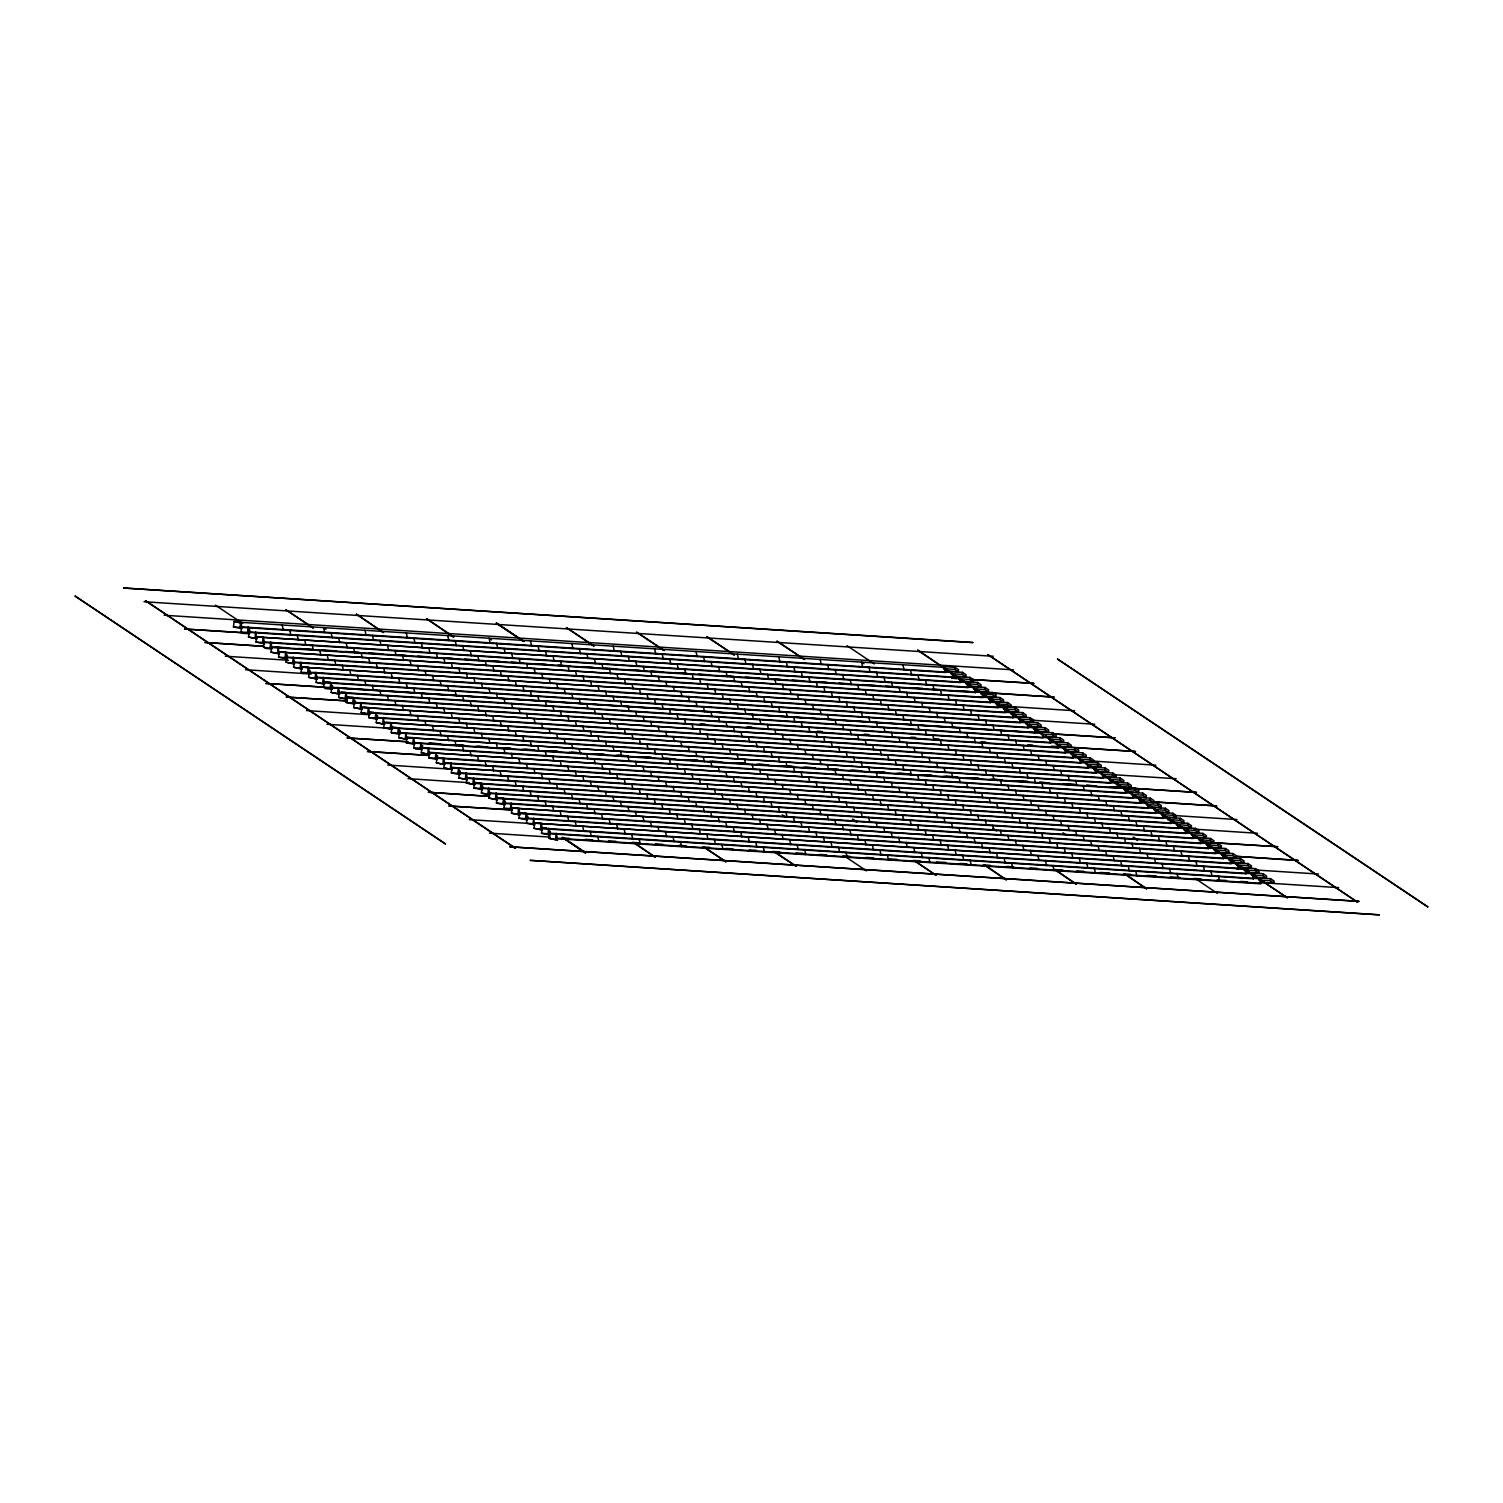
<?xml version="1.0" encoding="UTF-8"?>
<svg xmlns="http://www.w3.org/2000/svg" width="1503" height="1503" viewBox="0 0 1503 1503"><rect width="100%" height="100%" fill="white"/><g stroke="black" fill="none" stroke-linecap="round" stroke-linejoin="round"><path stroke-width="1.5" d="M144.025 601.745L993.239 656.266M164.184 615.253L1013.567 669.868M184.662 629.081L247.845 633.026L184.681 628.968M215.493 605.221L242.734 623.463M225.337 656.21L288.501 660.268M233.472 626.995L234.111 621.472L240.649 621.885L240.029 627.427L241.927 628.686L233.472 626.995L240.029 627.427M249.855 630.039L249.442 633.721L242.885 633.308L240.987 632.03L241.626 626.507M249.442 633.721L247.544 632.462L248.164 626.92M248.502 637.065L256.957 638.756L248.502 637.065L249.141 631.542M245.496 669.718L311.159 674.02M255.059 637.479L255.679 631.955M256.017 642.1L256.637 636.577L263.194 636.99L262.574 642.514L264.472 643.791L256.017 642.1L262.574 642.514M263.532 647.135L271.968 648.826L265.43 648.394L263.532 647.135L263.946 643.453M1036.863 729.425L1035.605 732.863L265.806 683.433L324.479 687.19M270.07 647.549L270.709 642.025M271.047 652.17L279.483 653.861L271.047 652.17L271.667 646.628M277.585 652.584L278.224 647.06M286.998 658.896L278.562 657.206L279.182 651.663L285.739 652.095L285.1 657.619L286.998 658.896L287.411 655.195M286.058 662.222L294.513 663.913L286.058 662.222L286.697 656.698M347.137 700.962L286.134 697.054L346.986 700.849M292.615 662.654L293.254 657.112M293.573 667.257L302.028 668.948L293.573 667.257L294.212 661.733M300.13 667.689L300.75 662.147M302.986 673.569L301.088 672.292L301.727 666.768L308.265 667.182L307.645 672.705L309.543 673.983L309.956 670.3M308.603 677.327L317.058 679.018L308.603 677.327L309.242 671.803M306.48 710.562L369.813 714.733M315.16 677.74L315.78 672.217M316.118 682.362L324.573 684.053L316.118 682.362L316.738 676.838M322.675 682.775L323.295 677.252M326.978 724.296L392.471 728.485M331.148 692.413L339.584 694.104L331.148 692.413L331.768 686.89M332.069 689.088L330.172 687.81L330.81 682.287L324.253 681.855L323.633 687.397L325.531 688.656L332.069 689.088L332.501 685.387M337.687 692.845L338.325 687.322M338.663 697.448L347.099 699.139L338.663 697.448L339.283 691.925M345.202 697.88L345.84 692.338L341.463 692.075M354.614 704.174L346.16 702.483L346.798 696.96L353.355 697.373L352.717 702.916L354.614 704.174L355.027 700.492M356.399 614.239L383.077 632.462M347.137 737.898L408.121 741.806L347.287 738.011M353.675 707.518L362.129 709.209L353.675 707.518L354.313 701.995M360.232 707.932L360.852 702.408M361.19 712.554L369.644 714.244L361.19 712.554L361.828 707.03M367.747 712.967L368.367 707.443L364.008 707.161M377.572 715.597L377.159 719.279L368.705 717.589L369.343 712.065L373.702 712.328M377.159 719.279L375.262 718.002L375.882 712.478M376.22 722.624L384.674 724.314L376.22 722.624L376.84 717.081M382.777 723.037L383.397 717.513M383.735 727.64L392.17 729.331L383.735 727.64L384.355 722.116M390.273 728.072L390.912 722.548L386.553 722.267M400.117 730.683L399.685 734.366L391.25 732.675L391.87 727.151L396.247 727.433M387.793 765.046L451.125 769.198M399.685 734.366L397.788 733.107L398.427 727.565M398.765 737.71L407.2 739.401L398.765 737.71L399.385 732.186M405.303 738.142L405.942 732.6M406.261 742.745L406.9 737.221L413.457 737.635L412.818 743.158L414.715 744.436L406.261 742.745L412.818 743.158M408.121 778.648L469.105 782.668M426.57 618.748L453.248 636.953M422.644 745.789L422.23 749.471L415.673 749.058L413.776 747.78L414.415 742.257M422.23 749.471L420.333 748.193L420.953 742.67M421.291 752.815L429.745 754.506L421.291 752.815L421.93 747.292M427.848 753.228L428.468 747.705M437.26 759.541L428.806 757.85L429.445 752.308L435.983 752.74L435.363 758.264L437.26 759.541L437.674 755.84M436.321 762.866L444.756 764.557L436.321 762.866L436.941 757.343M442.878 763.299L443.498 757.775M443.836 767.901L452.271 769.592L443.836 767.901L444.456 762.378M450.374 768.334L451.013 762.791M459.786 774.627L451.351 772.937L451.971 767.413L458.528 767.826L457.889 773.369L459.786 774.627L460.219 770.945M458.866 777.972L467.301 779.662L458.866 777.972L459.486 772.448M465.404 778.385L466.043 772.861M466.362 783.007L474.816 784.698L466.362 783.007L467.001 777.483M472.919 783.42L473.558 777.896M469.274 819.623L533.02 823.682L534.918 824.959L526.463 823.268L527.102 817.726M482.331 789.733L473.877 788.042L474.516 782.499L481.054 782.931L480.434 788.455L482.331 789.733L482.745 786.05M523.42 641.443L496.178 623.106L523.983 641.48M481.392 793.077L489.846 794.768L481.392 793.077L482.031 787.534M487.949 793.49L488.569 787.967M488.907 798.093L497.361 799.784L488.907 798.093L489.546 792.569M489.433 833.132L550.436 837.133M495.464 798.525L496.084 793.002M504.858 804.819L496.422 803.128L497.042 797.605L503.599 798.018L502.96 803.56L504.858 804.819L505.29 801.137M505.835 809.441L503.937 808.163L504.557 802.64M512.11 810.042L448.777 805.984L512.373 809.854L510.475 808.576L511.114 803.053M511.452 813.198L519.888 814.889L511.452 813.198L512.072 807.675M517.99 813.611L518.629 808.088L514.251 807.806M515.078 848.293L145.34 600.618L515.642 848.331M527.403 819.924L518.967 818.233L519.587 812.71L526.144 813.123L525.505 818.647L527.403 819.924L527.816 816.242M533.02 823.682L533.659 818.158M533.978 828.303L542.433 829.994L533.978 828.303L534.617 822.761M540.535 828.717L541.155 823.193L536.796 822.911M550.361 831.328L549.948 835.01L541.493 833.32L542.132 827.796L546.491 828.078M593.591 645.952L566.349 627.596L594.155 645.989M549.948 835.01L548.05 833.752L548.67 828.228M549.008 838.355L557.463 840.045L549.008 838.355L549.647 832.831M555.565 838.787L556.185 833.244M562.441 837.284L585.249 852.783M634.567 842.976L655.421 857.274M847.034 645.689L874.276 663.931M866.479 870.895L845.081 856.466M917.751 650.217L950.272 672.348M943.546 668.628L943.79 666.599L955.006 667.332L958.538 669.68L958.294 671.709L947.078 670.977L943.546 668.628L954.781 669.342L958.294 671.709M947.078 670.977L947.303 668.967M951.061 673.663L951.286 671.634L962.521 672.348L966.053 674.715L965.809 676.745L954.593 676.012L951.061 673.663L962.296 674.377L965.809 676.745M954.781 669.342L955.006 667.332M958.576 678.68L958.801 676.669L970.036 677.383L973.549 679.751L973.324 681.761L962.108 681.047L958.576 678.68L969.811 679.412L973.324 681.761M962.296 674.377L962.521 672.348M966.091 683.715L966.316 681.704L977.551 682.418L981.064 684.786L980.839 686.796L969.623 686.082L966.091 683.715L977.326 684.447L980.839 686.796M972.911 642.645L123.528 588.011L972.76 642.439M969.811 679.412L970.036 677.383M969.623 686.082L969.848 684.072M973.606 688.75L973.831 686.739L985.066 687.453L988.579 689.821L988.354 691.831L977.119 691.117L973.606 688.75L984.822 689.464L988.354 691.831M977.326 684.447L977.551 682.418M981.121 693.785L981.346 691.775L992.581 692.488L996.094 694.856L995.869 696.866L984.634 696.152L981.121 693.785L992.337 694.499L995.869 696.866M987.922 654.707L1357.679 902.288L987.941 654.613M984.822 689.464L985.066 687.453M988.636 698.82L988.861 696.791L1000.077 697.524L1003.609 699.872L1003.384 701.901L992.149 701.187L988.636 698.82L999.852 699.534L1003.384 701.901M992.337 694.499L992.581 692.488M992.149 701.187L992.375 699.158M996.132 703.855L996.376 701.826L1007.592 702.559L1011.124 704.907L1010.899 706.936L999.664 706.203L996.132 703.855L1007.367 704.569L1010.899 706.936M999.852 699.534L1000.077 697.524M1003.647 708.89L1003.891 706.861L1015.107 707.575L1018.639 709.942L1018.395 711.971L1007.179 711.238L1003.647 708.89L1014.882 709.604L1018.395 711.971M1007.367 704.569L1007.592 702.559M1007.179 711.238L1007.405 709.228M1011.162 713.906L1011.387 711.896L1022.622 712.61L1026.154 714.977L1025.91 716.987L1014.694 716.273L1011.162 713.906L1022.397 714.639L1025.91 716.987M1014.882 709.604L1015.107 707.575M1014.694 716.273L1014.92 714.263M1018.677 718.941L1018.902 716.931L1030.137 717.645L1033.651 720.012L1033.425 722.022L1022.209 721.308L1018.677 718.941L1029.912 719.674L1033.425 722.022M1022.397 714.639L1022.622 712.61M985.423 865.465L1006.259 879.762M1026.192 723.976L1026.417 721.966L1037.652 722.68L1041.166 725.047L1040.94 727.057L1029.705 726.344L1026.192 723.976L1037.427 724.69L1040.94 727.057M1029.912 719.674L1030.137 717.645M1029.705 726.344L1029.95 724.314M1033.707 729.011L1033.932 727.001L1045.167 727.715L1048.681 730.063L1048.455 732.093L1037.22 731.379L1033.707 729.011L1044.923 729.725L1048.455 732.093M1037.427 724.69L1037.652 722.68M1037.22 731.379L1037.465 729.35M1041.222 734.046L1041.447 732.017L1052.682 732.75L1056.196 735.099L1055.97 737.128L1044.735 736.414L1041.222 734.046L1052.438 734.76L1055.97 737.128M1044.923 729.725L1045.167 727.715M1048.737 739.081L1048.962 737.052L1060.179 737.785L1063.711 740.134L1063.485 742.163L1052.25 741.43L1048.737 739.081L1059.953 739.795L1063.485 742.163M1052.438 734.76L1052.682 732.75M1052.25 741.43L1052.476 739.42M1056.233 744.117L1056.477 742.087L1067.694 742.801L1071.226 745.169L1071 747.198L1067.468 744.83L1056.233 744.117L1059.765 746.465L1059.991 744.455M1059.953 739.795L1060.179 737.785M1078.496 752.214L1074.983 749.865L1075.209 747.836L1078.741 750.204L1078.496 752.214L1067.28 751.5L1063.748 749.133L1063.992 747.123M1067.468 744.83L1067.694 742.801M1074.551 710.731L997.184 705.677M1071.263 754.168L1071.489 752.158L1082.724 752.871L1086.256 755.239L1086.011 757.249L1074.795 756.535L1071.263 754.168L1082.498 754.901L1086.011 757.249M1074.795 756.535L1075.021 754.506M1078.778 759.203L1079.004 757.193L1090.239 757.907L1093.752 760.274L1093.526 762.284L1082.31 761.57L1078.778 759.203L1090.013 759.917L1093.526 762.284M1082.498 754.901L1082.724 752.871M1082.31 761.57L1082.536 759.541M1086.293 764.238L1086.519 762.228L1097.754 762.942L1101.267 765.29L1101.041 767.319L1089.807 766.605L1086.293 764.238L1097.528 764.952L1101.041 767.319M1090.013 759.917L1090.239 757.907M1055.594 869.955L1076.43 884.252M1094.71 724.239L1031.546 720.181M1093.808 769.273L1094.034 767.244L1105.269 767.977L1108.782 770.325L1108.556 772.354L1097.322 771.621L1093.808 769.273L1105.024 769.987L1108.556 772.354M1097.528 764.952L1097.754 762.942M1097.322 771.621L1097.566 769.611M1101.323 774.308L1101.549 772.279L1112.784 773.012L1116.297 775.36L1116.071 777.389L1104.837 776.656L1101.323 774.308L1112.539 775.022L1116.071 777.389M1105.024 769.987L1105.269 767.977M1104.837 776.656L1105.062 774.646M1108.838 779.343L1109.064 777.314L1120.28 778.028L1123.812 780.395L1123.586 782.405L1112.352 781.692L1108.838 779.343L1120.054 780.057L1123.586 782.405M1112.539 775.022L1112.784 773.012M1116.334 784.359L1116.579 782.349L1127.795 783.063L1131.327 785.43L1131.101 787.44L1119.867 786.727L1116.334 784.359L1127.569 785.092L1131.101 787.44M1120.054 780.057L1120.28 778.028M1119.867 786.727L1120.092 784.716M1123.849 789.394L1124.094 787.384L1135.31 788.098L1138.842 790.465L1138.598 792.476L1127.382 791.762L1123.849 789.394L1135.084 790.127L1138.598 792.476M1127.569 785.092L1127.795 783.063M1127.382 791.762L1127.607 789.733M1051.311 746.183L1135.535 751.481L1058.187 746.427M1131.364 794.429L1131.59 792.419L1142.825 793.133L1146.357 795.5L1146.113 797.511L1134.897 796.797L1131.364 794.429L1142.599 795.143L1146.113 797.511M1135.084 790.127L1135.31 788.098M1138.879 799.464L1139.105 797.454L1150.34 798.168L1153.853 800.517L1153.628 802.546L1142.412 801.832L1138.879 799.464L1150.114 800.178L1153.628 802.546M1142.599 795.143L1142.825 793.133M1142.412 801.832L1142.637 799.803M1146.394 804.5L1146.62 802.47L1157.855 803.203L1161.368 805.552L1161.143 807.581L1149.908 806.848L1146.394 804.5L1157.629 805.213L1161.143 807.581M1150.114 800.178L1150.34 798.168M1149.908 806.848L1150.152 804.838M1155.863 765.196L1092.531 761.044M1153.909 809.535L1154.135 807.506L1165.37 808.238L1168.883 810.587L1168.658 812.616L1157.423 811.883L1153.909 809.535L1165.126 810.249L1168.658 812.616M1125.766 874.464L1146.601 888.761M1157.629 805.213L1157.855 803.203M1157.423 811.883L1157.667 809.873M1161.424 814.57L1161.65 812.541L1172.866 813.255L1176.398 815.622L1176.173 817.632L1164.938 816.918L1161.424 814.57L1172.641 815.284L1176.173 817.632M1165.126 810.249L1165.37 808.238M1164.938 816.918L1165.163 814.908M1168.939 819.586L1169.165 817.576L1180.381 818.29L1183.913 820.657L1183.688 822.667L1172.453 821.953L1168.939 819.586L1180.156 820.319L1183.688 822.667M1176.191 778.723L1112.859 774.665M1172.641 815.284L1172.866 813.255M1172.453 821.953L1172.678 819.943M1176.436 824.621L1176.68 822.611L1187.896 823.325L1191.428 825.692L1191.203 827.702L1179.968 826.988L1176.436 824.621L1187.671 825.354L1191.203 827.702M1180.156 820.319L1180.381 818.29M1179.968 826.988L1180.193 824.959M1183.951 829.656L1184.195 827.646L1195.411 828.36L1198.943 830.727L1198.699 832.737L1187.483 832.023L1183.951 829.656L1195.186 830.37L1198.699 832.737M1187.671 825.354L1187.896 823.325M1187.483 832.023L1187.708 829.994M1191.466 834.691L1191.691 832.662L1202.926 833.395L1206.458 835.743L1206.214 837.772L1194.998 837.058L1191.466 834.691L1202.701 835.405L1206.214 837.772M1196.35 792.325L1109.965 786.877M1196.52 792.438L1109.796 786.783M1195.186 830.37L1195.411 828.36M1198.981 839.726L1199.206 837.697L1210.441 838.43L1213.954 840.778L1213.729 842.807L1210.216 840.44L1198.981 839.726L1202.513 842.075L1202.738 840.064M1202.701 835.405L1202.926 833.395M1206.496 844.761L1206.721 842.732L1217.956 843.465L1221.469 845.813L1221.244 847.842L1210.009 847.11L1206.496 844.761L1217.712 845.475L1221.244 847.842M1210.216 840.44L1210.441 838.43M1210.009 847.11L1210.253 845.099M1151.336 801.851L1216.866 805.946L1153.534 801.794M1214.011 849.796L1214.236 847.767L1225.471 848.481L1228.984 850.848L1228.759 852.859L1217.524 852.145L1214.011 849.796L1225.227 850.51L1228.759 852.859M1217.712 845.475L1217.956 843.465M1221.526 854.812L1221.751 852.802L1232.967 853.516L1236.499 855.883L1236.274 857.894L1225.039 857.18L1221.526 854.812L1232.742 855.545L1236.274 857.894M1217.336 893.383L1195.937 878.954M1225.227 850.51L1225.471 848.481M1225.039 857.18L1225.264 855.169M1229.041 859.848L1229.266 857.837L1240.482 858.551L1244.014 860.918L1243.789 862.929L1232.554 862.215L1229.041 859.848L1240.257 860.58L1243.789 862.929M1232.742 855.545L1232.967 853.516M1237.007 819.548L1173.843 815.509M1232.554 862.215L1232.779 860.186M1236.537 864.883L1236.781 862.872L1247.997 863.586L1251.529 865.953L1251.304 867.964L1240.069 867.25L1236.537 864.883L1247.772 865.596L1251.304 867.964M1240.257 860.58L1240.482 858.551M1244.052 869.918L1244.296 867.889L1255.512 868.621L1259.044 870.97L1258.8 872.999L1247.584 872.285L1244.052 869.918L1255.287 870.632L1258.8 872.999M1247.772 865.596L1247.997 863.586M1247.584 872.285L1247.809 870.256M1251.567 874.953L1251.792 872.924L1263.027 873.656L1266.559 876.005L1266.315 878.034L1255.099 877.301L1251.567 874.953L1262.802 875.667L1266.315 878.034M1257.504 833.282L1194.171 829.13M1255.287 870.632L1255.512 868.621M1255.099 877.301L1255.324 875.291M1259.082 879.988L1259.307 877.959L1270.542 878.673L1274.056 881.04L1273.83 883.069L1262.614 882.336L1259.082 879.988L1270.317 880.702L1273.83 883.069M1262.802 875.667L1263.027 873.656M1270.317 880.702L1270.542 878.673M1298.16 860.524L1237.176 856.409L1298.01 860.317M1318.507 874.032L1255.155 869.974M1338.647 887.634L1259.119 882.543M1379.303 914.876L530.089 860.355L1379.322 914.782M945.443 672.48L946.721 669.042L944.279 667.407L240.781 622.317L241.964 627.39L945.443 672.48L944.279 667.407M248.296 627.352L249.479 632.425L952.958 677.515L954.236 674.077M263.326 637.422L264.49 642.495L967.988 687.585L969.247 684.128L966.805 682.494L256.168 636.915L255.811 632.387M270.841 642.457L272.005 647.53L975.503 692.601L976.762 689.163M285.871 652.509L287.035 657.6L990.515 702.671L991.792 699.233L989.35 697.599L278.713 652.02L278.356 647.474M293.386 657.544L294.55 662.616L998.03 707.706L999.307 704.268M308.397 667.614L309.58 672.686L1013.06 717.776L1014.337 714.32L1011.895 712.685L301.239 667.107L300.882 662.579M323.427 677.684L324.592 682.757L1028.09 727.828L1029.348 724.39M345.972 692.77L347.137 697.843L1050.616 742.933L1051.893 739.495M353.487 697.805L354.652 702.878L1058.131 747.968L1059.408 744.511M368.498 707.875L369.682 712.948L1073.161 758.038L1074.42 754.581L1071.996 752.947L361.34 707.368L360.983 702.84M376.013 712.91L377.197 717.983L1080.676 763.054L1081.935 759.616M391.043 722.962L392.208 728.053L1095.706 773.124L1096.965 769.686L1094.522 768.052L383.885 722.473L383.528 717.927M398.558 727.997L399.723 733.069L1103.221 778.159L1104.48 774.721M413.588 738.067L414.753 743.14L1118.232 788.23L1119.51 784.773L1117.067 783.138L406.43 737.56L406.073 733.032M421.084 743.102L422.268 748.175L1125.747 793.265L1127.025 789.808M436.114 753.153L437.279 758.245L1140.777 803.316L1142.036 799.878L1139.612 798.243L428.956 752.665L428.599 748.118M443.629 758.188L444.794 763.28L1148.292 808.351L1149.551 804.913M458.659 768.258L459.824 773.331L1163.322 818.421L1164.581 814.964L1162.138 813.33L451.501 767.751L451.144 763.223M466.174 773.293L467.339 778.366L1170.818 823.456L1172.096 819.999L1167.493 819.717M481.185 783.345L482.369 788.436L1185.848 833.507L1187.126 830.069M496.215 793.415L497.38 798.506L1200.878 843.578L1202.137 840.139M503.73 798.45L504.895 803.523L1208.393 848.613L1209.652 845.174M518.76 808.52L519.925 813.593L1223.404 858.683L1224.682 855.226L1222.24 853.591L511.602 808.013L511.245 803.485M526.275 813.555L527.44 818.628L1230.919 863.699L1232.197 860.261M541.287 823.606L542.47 828.698L1245.949 873.769L1247.227 870.331L1244.785 868.696L534.147 823.118L533.772 818.571M548.802 828.641L549.985 833.714L1253.464 878.804L1254.723 875.366M240.367 623.031L234.111 621.472M241.156 626.845L951.794 672.442L952.958 677.515M248.653 631.88L959.309 677.458L960.473 682.55L256.168 636.915M240.987 632.03L247.544 632.462M951.85 678.135L959.046 678.604M952 678.248L956.678 678.548M263.683 641.95L974.32 687.529L975.503 692.601M263.326 646.234L204.84 642.476L263.495 646.346M275.03 646.985L289.064 647.887M298.421 648.488L312.455 649.39M321.811 649.972L335.845 650.874M345.202 651.475L359.236 652.377M368.611 652.978L382.645 653.88M394.331 654.632L406.035 655.383M417.74 656.135L429.426 656.886M441.13 657.619L452.816 658.37M464.521 659.122L476.226 659.873M487.911 660.625L499.616 661.376M511.302 662.128L523.006 662.879M534.711 663.631L546.397 664.382M558.101 665.115L569.787 665.867M581.492 666.618L593.197 667.37M604.882 668.121L616.587 668.873M628.292 669.624L639.977 670.376M651.682 671.127L663.368 671.879M675.072 672.611L686.777 673.363M698.463 674.114L710.168 674.866M721.853 675.617L733.558 676.369M745.263 677.12L759.297 678.022M768.653 678.623L780.358 679.356M792.043 680.107L803.748 680.859M815.434 681.611L827.138 682.362M838.843 683.114L850.529 683.865M862.234 684.616L876.268 685.518M885.624 686.119L897.329 686.852M909.014 687.604L923.049 688.506M932.405 689.107L944.109 689.858M955.814 690.61L969.848 691.512M974.526 691.812L1054.223 697.11L271.198 646.985M286.228 657.055L996.865 702.634L998.03 707.706M278.562 657.206L285.1 657.619M293.743 662.071L1004.38 707.669L1005.545 712.741L301.239 667.107M308.754 672.142L1019.41 717.72L1020.575 722.811L317.095 677.721L315.912 672.649M301.088 672.292L307.645 672.705M316.269 677.177L1026.906 722.755L1028.09 727.828M323.784 682.212L1034.421 727.79L1035.605 732.863M330.942 682.7L331.299 687.247L1041.936 732.825L1043.12 737.898L339.622 692.827L338.457 687.735M331.318 687.622L1042.537 733.107M1051.875 733.802L1115.207 737.86L1052.044 733.915M338.814 692.282L1049.451 737.86L1050.616 742.933M346.329 697.298L1056.966 742.877L1058.131 747.968M700.398 723.694L705.076 723.995M747.179 726.701L751.857 727.001M817.369 731.191L822.047 731.491M864.15 734.197L868.828 734.497M910.95 737.184L915.628 737.485M934.34 738.687L939.018 738.988M981.121 741.693L985.799 741.975M1027.92 744.68L1032.599 744.981M353.844 702.333L1064.481 747.912L1065.646 753.003L361.34 707.368M346.16 702.483L352.717 702.916M1063.748 749.133L1074.983 749.865M368.855 712.403L1079.511 757.982L1080.676 763.054M376.37 717.438L1087.007 763.017L1088.191 768.089L383.885 722.473M368.705 717.589L375.262 718.002M391.4 727.508L1102.037 773.087L1103.221 778.159M398.915 732.525L1109.552 778.103L1110.717 783.195L406.43 737.56M391.25 732.675L397.788 733.107M429.182 743.158L440.886 743.91L429.182 743.252M454.751 744.793L464.277 745.413L452.572 744.755M478.142 746.296L487.667 746.916M501.532 747.799L511.058 748.4L499.353 747.761M524.923 749.302L534.467 749.903M548.332 750.786L557.857 751.406L546.153 750.749M571.722 752.289L581.248 752.909L569.543 752.251M595.113 753.792L604.638 754.412M618.503 755.295L628.047 755.896L616.324 755.257M641.894 756.798L651.438 757.399M665.303 758.282L674.828 758.902M688.693 759.785L698.219 760.405L686.514 759.748M712.084 761.288L721.609 761.908M735.474 762.791L745.018 763.392L733.295 762.754M758.883 764.294L768.409 764.895L756.704 764.238M782.274 765.779L793.979 766.436M805.664 767.281L815.19 767.901L803.485 767.244M829.055 768.784L838.599 769.404M852.445 770.288L861.989 770.889L850.285 770.25M875.854 771.79L885.38 772.392L873.675 771.734M899.245 773.275L911.119 774.045L897.066 773.237M922.635 774.778L932.161 775.398L920.456 774.74M946.026 776.281L957.749 776.938M969.435 777.784L978.96 778.385L967.256 777.746M992.825 779.287L1002.351 779.888L990.646 779.23M1016.216 780.771L1028.09 781.541L1014.037 780.733M1039.606 782.274L1049.15 782.894L1039.775 782.387M1062.997 783.777L1074.87 784.547L1063.166 783.89M1086.406 785.28L1095.931 785.881M475.963 746.258L487.667 747.01M522.743 749.245L534.448 749.997M592.933 753.754L604.638 754.506M639.733 756.742L651.419 757.493M663.124 758.245L674.809 758.996M709.904 761.251L721.609 762.002M780.095 765.741L791.799 766.492M826.875 768.747L838.58 769.498M943.846 776.243L955.551 776.995M1086.556 785.393L1095.912 785.975M413.945 742.595L1124.582 788.173L1125.747 793.265M421.441 747.63L1132.097 793.208L1133.262 798.281L428.956 752.665M413.776 747.78L420.333 748.193M428.299 755.314L367.465 751.519L428.449 755.427M1139.499 800.892L1144.178 801.193L1139.481 800.986M436.471 757.7L1147.108 803.278L1148.292 808.351M428.806 757.85L435.363 758.264M443.986 762.735L1154.623 808.313L1155.807 813.386L451.501 767.751M459.016 772.786L1169.653 818.365L1170.818 823.456M451.351 772.937L457.889 773.369M466.531 777.821L1177.168 823.4L1178.333 828.472L474.854 783.401L473.67 778.329M473.614 782.95L1187.332 828.679M481.542 787.891L1192.198 833.47L1193.363 838.542L489.884 793.471L488.7 788.38M473.877 788.042L480.434 788.455M489.057 792.926L1199.713 838.505L1200.878 843.578M496.572 797.961L1207.21 843.54L1208.393 848.613M504.087 802.978L1214.725 848.556L1215.908 853.648L511.602 808.013M496.422 803.128L502.96 803.56M503.937 808.163L510.475 808.576M519.117 813.048L1229.755 858.626L1230.919 863.699M526.632 818.083L1237.27 863.661L1238.434 868.734L534.147 823.118M518.967 818.233L525.505 818.647M1236.612 868.884L1248.317 869.542M541.644 828.153L1252.3 873.731L1253.464 878.804M549.159 833.169L1259.796 878.767L1260.979 883.839L557.481 838.749L556.317 833.677M541.493 833.32L548.05 833.752M561.953 837.866L569.149 838.336M585.343 839.369L592.539 839.82M608.734 840.872L615.929 841.323M632.143 842.356L639.32 842.826M655.533 843.859L662.729 844.329M678.924 845.362L686.119 845.832M702.483 846.978L709.51 847.316M725.874 848.462L732.9 848.819M749.264 849.965L756.31 850.322M772.674 851.468L779.7 851.825M796.064 852.971L803.09 853.328M819.454 854.474L826.481 854.812M842.845 855.958L849.871 856.315M866.254 857.461L873.281 857.818M889.644 858.964L896.671 859.321M913.035 860.467L920.061 860.824M936.425 861.971L945.8 862.459M959.816 863.455L966.861 863.812M983.225 864.958L990.252 865.315M1006.615 866.461L1013.642 866.818M1030.006 867.964L1037.032 868.321M1053.396 869.467L1062.771 869.955M1076.806 870.951L1083.832 871.308M1100.196 872.454L1109.552 872.961M1123.586 873.957L1130.613 874.314M1146.977 875.46L1156.183 875.854M1170.367 876.963L1179.742 877.451M1193.777 878.447L1200.803 878.804M1217.167 879.95L1226.542 880.457M1240.557 881.453L1247.584 881.81M556.674 838.204L1260.172 883.294M917.769 650.123L950.835 672.367M954.724 674.979L974.188 688.017M978.096 690.535L997.541 703.667M1001.449 706.166L1018.959 718.002M1022.848 720.501L1026.737 723.206M1030.645 725.724L1042.293 733.633M1046.201 736.151L1055.933 742.764M1061.776 746.578L1087.064 763.618M1090.971 766.135L1102.62 774.045M1106.527 776.563L1131.815 793.603M1135.723 796.12L1162.946 814.457M1166.854 816.974L1192.142 834.015M1196.05 836.513L1236.894 864M1240.802 866.498L1287.489 897.892L1240.238 866.461M956.133 676.162L996.977 703.629M1000.885 706.128L1026.173 723.168M1030.081 725.686L1041.748 733.596M1045.637 736.113L1055.369 742.726M1059.258 745.244L1063.147 747.949M1067.055 750.448L1086.5 763.58M1090.408 766.098L1236.349 863.962M967.988 687.585L966.805 682.494M990.515 702.671L989.35 697.599M1013.06 717.776L1011.895 712.685M1073.161 758.038L1071.996 752.947M1095.706 773.124L1094.522 768.052M1118.232 788.23L1117.067 783.138M1140.777 803.316L1139.612 798.243M1163.322 818.421L1162.138 813.33M1185.848 833.507L1184.683 828.435M1223.404 858.683L1222.24 853.591M1245.949 873.769L1244.785 868.696M904.073 669.831L902.89 664.758M911.569 674.866L910.405 669.774M919.084 679.901L917.92 674.809M926.599 684.917L925.435 679.844M934.114 689.952L932.95 684.88M941.629 694.987L940.465 689.915M949.144 700.022L947.961 694.95M956.659 705.057L955.476 699.985M964.175 710.092L962.991 705.001M971.671 715.127L970.506 710.036M979.186 720.144L978.021 715.071M986.701 725.179L985.536 720.106M994.216 730.214L993.051 725.141M1001.731 735.249L1000.566 730.176M1009.246 740.284L1008.062 735.192M1016.761 745.319L1015.577 740.227M1024.276 750.354L1023.092 745.263M1031.772 755.37L1030.607 750.298M1039.287 760.405L1038.122 755.333M1046.802 765.44L1045.637 760.368M1054.317 770.475L1053.152 765.403M1061.832 775.51L1060.667 770.419M1069.347 780.545L1068.163 775.454M1076.862 785.581L1075.678 780.489M1084.377 790.597L1083.193 785.524M1091.873 795.632L1090.708 790.559M1099.388 800.667L1098.223 795.594M1106.903 805.702L1105.738 800.629M1114.418 810.737L1113.253 805.646M1121.933 815.772L1120.768 810.681M1129.448 820.788L1128.265 815.716M1136.963 825.823L1135.78 820.751M1144.478 830.858L1143.295 825.786M1151.974 835.893L1150.81 830.821M1159.489 840.928L1158.325 835.856M1167.004 845.964L1165.84 840.872M1174.519 850.999L1173.355 845.907M1182.034 856.015L1180.87 850.942M1189.549 861.05L1188.366 855.977M1197.064 866.085L1195.881 861.012M1204.561 871.12L1203.396 866.047M1212.076 876.155L1210.911 871.082M1219.591 881.19L1218.426 876.099M1133.657 837.34L1137.546 839.952M1133.093 837.303L1136.982 839.914M863.943 663.725L861.52 662.09L862.684 667.182M870.199 672.217L869.016 667.125M877.714 677.233L876.531 672.16M885.229 682.268L884.046 677.195M892.726 687.303L891.561 682.23M900.241 692.338L899.076 687.266M907.756 697.373L906.591 692.282M915.271 702.408L914.106 697.317M922.786 707.443L921.621 702.352M930.301 712.46L929.117 707.387M937.816 717.495L936.632 712.422M945.331 722.53L944.147 717.457M952.827 727.565L951.662 722.492M960.342 732.6L959.177 727.508M967.857 737.635L966.692 732.543M975.372 742.67L974.207 737.578M982.887 747.686L981.722 742.614M990.402 752.721L989.218 747.649M997.917 757.756L996.733 752.684M1005.432 762.791L1004.248 757.719M1012.928 767.826L1011.763 762.735M1020.443 772.861L1019.278 767.77M1027.958 777.896L1026.793 772.805M1035.473 782.913L1034.308 777.84M1042.988 787.948L1041.823 782.875M1050.503 792.983L1049.319 787.91M1058.018 798.018L1056.834 792.945M1065.533 803.053L1064.349 797.961M1073.029 808.088L1071.864 802.997M1080.544 813.104L1079.379 808.032M1088.059 818.139L1086.894 813.067M1095.574 823.174L1094.409 818.102M1103.089 828.209L1101.924 823.137M1110.604 833.244L1109.421 828.172M1118.119 838.279L1116.936 833.188M1125.634 843.315L1124.451 838.223M1133.13 848.331L1131.966 843.258M1140.645 853.366L1139.481 848.293M1148.16 858.401L1146.996 853.328M1155.675 863.436L1154.511 858.363M1163.19 868.471L1162.026 863.398M1170.705 873.506L1169.522 868.415M1178.22 878.541L1177.037 873.45M821.296 664.533L820.131 659.441M828.811 669.549L827.646 664.476M836.326 674.584L835.161 669.511M843.841 679.619L842.676 674.546M851.356 684.654L850.172 679.581M858.871 689.689L857.687 684.598M866.386 694.724L865.202 689.633M873.882 699.759L872.717 694.668M881.397 704.775L880.232 699.703M888.912 709.811L887.747 704.738M896.427 714.846L895.262 709.773M903.942 719.881L902.777 714.808M911.457 724.916L910.273 719.824M918.972 729.951L917.788 724.859M926.487 734.986L925.303 729.894M933.983 740.002L932.818 734.929M941.498 745.037L940.333 739.964M949.013 750.072L947.848 745M956.528 755.107L955.363 750.035M964.043 760.142L962.878 755.051M971.558 765.177L970.374 760.086M979.073 770.212L977.889 765.121M986.588 775.229L985.404 770.156M994.084 780.264L992.919 775.191M1001.599 785.299L1000.434 780.226M1009.114 790.334L1007.949 785.261M1016.629 795.369L1015.464 790.277M1024.144 800.404L1022.979 795.312M1031.659 805.42L1030.476 800.347M1039.174 810.455L1037.991 805.383M1046.689 815.49L1045.506 810.418M1054.185 820.525L1053.021 815.453M1061.7 825.56L1060.536 820.488M1069.215 830.595L1068.051 825.504M1076.73 835.63L1075.566 830.539M1084.245 840.647L1083.081 835.574M1091.76 845.682L1090.577 840.609M1099.275 850.717L1098.092 845.644M1106.79 855.752L1105.607 850.679M1114.287 860.787L1113.122 855.714M1121.802 865.822L1120.637 860.731M1129.317 870.857L1128.152 865.766M1136.832 875.873L1135.667 870.801M804.669 659.479L776.863 641.086L804.105 659.441M1062.922 832.812L1066.811 835.405M1125.202 874.427L1146.601 888.855M779.925 661.865L778.742 656.792M787.44 666.9L786.257 661.827M794.937 671.935L793.772 666.862M802.452 676.97L801.287 671.897M809.967 682.005L808.802 676.914M817.482 687.04L816.317 681.949M824.997 692.075L823.832 686.984M832.512 697.091L831.328 692.019M840.027 702.126L838.843 697.054M847.542 707.161L846.358 702.089M855.038 712.197L853.873 707.124M862.553 717.232L861.388 712.14M870.068 722.267L868.903 717.175M877.583 727.302L876.418 722.21M885.098 732.318L883.933 727.245M892.613 737.353L891.429 732.28M900.128 742.388L898.944 737.315M907.643 747.423L906.459 742.35M915.139 752.458L913.974 747.367M922.654 757.493L921.489 752.402M930.169 762.528L929.004 757.437M937.684 767.545L936.519 762.472M945.199 772.58L944.034 767.507M952.714 777.615L951.531 772.542M960.229 782.65L959.046 777.577M967.744 787.685L966.561 782.593M975.24 792.72L974.076 787.628M982.755 797.736L981.591 792.663M990.27 802.771L989.106 797.698M997.785 807.806L996.621 802.734M1005.3 812.841L1004.136 807.769M1012.815 817.876L1011.632 812.804M1020.33 822.911L1019.147 817.82M1027.845 827.946L1026.662 822.855M1035.342 832.963L1034.177 827.89M1042.857 837.998L1041.692 832.925M1050.372 843.033L1049.207 837.96M1057.887 848.068L1056.722 842.995M1065.402 853.103L1064.237 848.03M1072.917 858.138L1071.733 853.046M1080.432 863.173L1079.248 858.081M1087.947 868.189L1086.763 863.117M1095.443 873.224L1094.278 868.152M734.497 654.97L706.692 636.596L733.934 654.932M992.75 828.303L996.639 830.915M1055.031 869.918L1076.43 884.365M738.537 659.216L737.372 654.143M746.052 664.251L744.887 659.178M753.567 669.286L752.383 664.213M761.082 674.321L759.898 669.23M768.597 679.356L767.413 674.265M776.093 684.391L774.928 679.3M783.608 689.407L782.443 684.335M791.123 694.442L789.958 689.37M798.638 699.477L797.473 694.405M806.153 704.512L804.988 699.44M813.668 709.548L812.484 704.456M821.183 714.583L819.999 709.491M828.698 719.618L827.514 714.526M836.194 724.634L835.029 719.561M843.709 729.669L842.544 724.596M851.224 734.704L850.059 729.631M858.739 739.739L857.574 734.666M866.254 744.774L865.089 739.683M873.769 749.809L872.585 744.718M881.284 754.825L880.1 749.753M888.799 759.86L887.615 754.788M896.295 764.895L895.13 759.823M903.81 769.931L902.645 764.858M911.325 774.966L910.16 769.893M918.84 780.001L917.675 774.909M926.355 785.036L925.19 779.944M933.87 790.052L932.687 784.979M941.385 795.087L940.202 790.014M948.9 800.122L947.717 795.049M956.396 805.157L955.232 800.084M963.911 810.192L962.747 805.12M971.426 815.227L970.262 810.136M978.941 820.262L977.777 815.171M986.456 825.279L985.292 820.206M993.971 830.314L992.788 825.241M1001.486 835.349L1000.303 830.276M1009.001 840.384L1007.818 835.311M1016.498 845.419L1015.333 840.346M1024.013 850.454L1022.848 845.362M1031.528 855.489L1030.363 850.397M1039.043 860.505L1037.878 855.432M1046.558 865.54L1045.393 860.467M1054.073 870.575L1052.889 865.503M697.167 656.567L695.983 651.494M704.663 661.602L703.498 656.529M712.178 666.637L711.013 661.545M719.693 671.672L718.528 666.581M727.208 676.707L726.043 671.616M734.723 681.723L733.558 676.651M742.238 686.758L741.054 681.686M749.753 691.793L748.569 686.721M757.249 696.828L756.084 691.756M764.764 701.863L763.599 696.772M772.279 706.898L771.114 701.807M779.794 711.934L778.629 706.842M787.309 716.95L786.144 711.877M794.824 721.985L793.64 716.912M802.339 727.02L801.155 721.947M809.854 732.055L808.67 726.982M817.35 737.09L816.185 731.999M824.865 742.125L823.7 737.034M832.38 747.141L831.215 742.069M839.895 752.176L838.73 747.104M847.41 757.211L846.245 752.139M854.925 762.246L853.742 757.174M862.44 767.281L861.257 762.209M869.955 772.317L868.772 767.225M877.451 777.352L876.287 772.26M884.966 782.368L883.802 777.295M892.481 787.403L891.317 782.33M899.996 792.438L898.832 787.365M907.511 797.473L906.347 792.4M915.026 802.508L913.843 797.435M922.541 807.543L921.358 802.452M930.056 812.578L928.873 807.487M937.553 817.594L936.388 812.522M945.068 822.629L943.903 817.557M952.583 827.665L951.418 822.592M960.098 832.7L958.933 827.627M967.613 837.735L966.448 832.662M975.128 842.77L973.944 837.678M982.643 847.805L981.459 842.713M990.158 852.821L988.974 847.748M997.654 857.856L996.489 852.783M1005.169 862.891L1004.004 857.818M1012.684 867.926L1011.519 862.854M664.326 650.48L636.52 632.105L663.762 650.442M984.86 865.427L1006.259 879.856M655.778 653.918L654.613 648.845M663.293 658.953L662.109 653.861M670.808 663.988L669.624 658.896M678.323 669.023L677.139 663.931M685.819 674.039L684.654 668.967M693.334 679.074L692.169 674.002M700.849 684.109L699.684 679.037M708.364 689.144L707.199 684.072M715.879 694.179L714.714 689.088M723.394 699.214L722.21 694.123M730.909 704.249L729.725 699.158M738.424 709.266L737.24 704.193M745.92 714.301L744.755 709.228M753.435 719.336L752.27 714.263M760.95 724.371L759.785 719.298M768.465 729.406L767.3 724.314M775.98 734.441L774.815 729.35M783.495 739.457L782.311 734.385M791.01 744.492L789.826 739.42M798.506 749.527L797.341 744.455M806.021 754.562L804.856 749.49M813.536 759.597L812.371 754.525M821.051 764.632L819.886 759.541M828.566 769.668L827.401 764.576M836.081 774.684L834.898 769.611M843.596 779.719L842.413 774.646M851.111 784.754L849.928 779.681M858.608 789.789L857.443 784.716M866.123 794.824L864.958 789.751M873.638 799.859L872.473 794.768M881.153 804.894L879.988 799.803M888.668 809.91L887.503 804.838M896.183 814.945L894.999 809.873M903.698 819.98L902.514 814.908M911.213 825.015L910.029 819.943M918.709 830.051L917.544 824.978M926.224 835.086L925.059 829.994M933.739 840.121L932.574 835.029M941.254 845.137L940.089 840.064M948.769 850.172L947.604 845.099M956.284 855.207L955.1 850.134M963.799 860.242L962.615 855.169M971.314 865.277L970.13 860.186M614.389 651.269L613.224 646.177M621.904 656.304L620.739 651.212M629.419 661.339L628.254 656.247M636.934 666.355L635.769 661.282M644.449 671.39L643.265 666.317M651.964 676.425L650.78 671.353M659.479 681.46L658.295 676.388M666.975 686.495L665.81 681.404M674.49 691.53L673.325 686.439M682.005 696.565L680.84 691.474M689.52 701.582L688.355 696.509M697.035 706.617L695.87 701.544M704.55 711.652L703.366 706.579M712.065 716.687L710.881 711.614M719.58 721.722L718.396 716.63M727.076 726.757L725.911 721.665M734.591 731.773L733.426 726.701M742.106 736.808L740.941 731.736M749.621 741.843L748.456 736.771M757.136 746.878L755.971 741.806M764.651 751.913L763.468 746.841M772.166 756.948L770.983 751.857M779.662 761.983L778.498 756.892M787.177 767L786.013 761.927M794.692 772.035L793.528 766.962M802.207 777.07L801.043 771.997M809.722 782.105L808.558 777.032M817.237 787.14L816.054 782.067M824.752 792.175L823.569 787.084M832.267 797.21L831.084 792.119M839.764 802.226L838.599 797.154M847.279 807.261L846.114 802.189M854.794 812.296L853.629 807.224M862.309 817.331L861.144 812.259M869.824 822.366L868.659 817.294M877.339 827.401L876.155 822.31M884.854 832.437L883.67 827.345M892.369 837.453L891.185 832.38M899.865 842.488L898.7 837.415M907.38 847.523L906.215 842.45M914.895 852.558L913.73 847.485M922.41 857.593L921.245 852.502M929.925 862.628L928.76 857.537M852.971 819.248L856.86 821.953M852.408 819.304L856.297 821.916M573.019 648.62L571.835 643.528M580.534 653.655L579.35 648.563M588.03 658.671L586.865 653.598M595.545 663.706L594.38 658.633M603.06 668.741L601.895 663.668M610.575 673.776L609.41 668.703M618.09 678.811L616.925 673.72M625.605 683.846L624.421 678.755M633.12 688.881L631.936 683.79M640.635 693.898L639.451 688.825M648.131 698.933L646.966 693.86M655.646 703.968L654.481 698.895M663.161 709.003L661.996 703.93M670.676 714.038L669.511 708.946M678.191 719.073L677.026 713.981M685.706 724.089L684.523 719.016M693.221 729.124L692.038 724.051M700.736 734.159L699.553 729.087M708.232 739.194L707.068 734.122M715.747 744.229L714.583 739.157M723.262 749.264L722.098 744.173M730.777 754.299L729.613 749.208M738.292 759.316L737.128 754.243M745.807 764.351L744.624 759.278M753.322 769.386L752.139 764.313M760.837 774.421L759.654 769.348M768.334 779.456L767.169 774.383M775.849 784.491L774.684 779.399M783.364 789.526L782.199 784.434M790.879 794.542L789.714 789.47M798.394 799.577L797.229 794.505M805.909 804.612L804.725 799.54M813.424 809.647L812.24 804.575M820.92 814.682L819.755 809.61M828.435 819.717L827.27 814.626M835.95 824.752L834.785 819.661M843.465 829.769L842.3 824.696M850.98 834.804L849.815 829.731M858.495 839.839L857.311 834.766M866.01 844.874L864.826 839.801M873.525 849.909L872.341 844.818M881.021 854.944L879.856 849.853M888.536 859.979L887.371 854.888M531.63 645.971L530.465 640.879M539.145 650.987L537.98 645.914M546.66 656.022L545.476 650.949M554.175 661.057L552.991 655.984M561.69 666.092L560.506 661.019M569.186 671.127L568.021 666.036M576.701 676.162L575.536 671.071M584.216 681.197L583.051 676.106M591.731 686.213L590.566 681.141M599.246 691.248L598.081 686.176M606.761 696.284L605.577 691.211M614.276 701.319L613.092 696.246M621.791 706.354L620.607 701.262M629.287 711.389L628.122 706.297M636.802 716.405L635.637 711.332M644.317 721.44L643.152 716.367M651.832 726.475L650.667 721.402M659.347 731.51L658.182 726.437M666.862 736.545L665.679 731.473M674.377 741.58L673.194 736.489M681.892 746.615L680.709 741.524M689.389 751.632L688.224 746.559M696.904 756.667L695.739 751.594M704.419 761.702L703.254 756.629M711.934 766.737L710.769 761.664M719.449 771.772L718.284 766.699M726.964 776.807L725.78 771.715M734.479 781.842L733.295 776.75M741.994 786.858L740.81 781.785M749.49 791.893L748.325 786.821M757.005 796.928L755.84 791.856M764.52 801.963L763.355 796.891M772.035 806.998L770.87 801.926M779.55 812.033L778.385 806.942M787.065 817.068L785.881 811.977M794.58 822.085L793.396 817.012M802.095 827.12L800.911 822.047M809.591 832.155L808.426 827.082M817.106 837.19L815.941 832.117M824.621 842.225L823.456 837.133M832.136 847.26L830.971 842.168M839.651 852.295L838.486 847.204M847.166 857.311L845.982 852.239M496.741 623.144L523.983 641.386M782.236 814.814L786.125 817.425M491.519 639.865L489.076 638.23L490.241 643.303M497.756 648.338L496.591 643.265M505.271 653.373L504.106 648.3M512.786 658.408L511.621 653.335M520.301 663.443L519.136 658.352M527.816 668.478L526.632 663.387M535.331 673.513L534.147 668.422M542.846 678.529L541.662 673.457M550.342 683.564L549.177 678.492M557.857 688.599L556.692 683.527M565.372 693.635L564.207 688.562M572.887 698.67L571.722 693.578M580.402 703.705L579.237 698.613M587.917 708.721L586.734 703.648M595.432 713.756L594.249 708.683M602.947 718.791L601.764 713.718M610.443 723.826L609.279 718.753M617.958 728.861L616.794 723.788M625.473 733.896L624.309 728.805M632.988 738.931L631.824 733.84M640.503 743.947L639.339 738.875M648.018 748.982L646.835 743.91M655.533 754.018L654.35 748.945M663.048 759.053L661.865 753.98M670.545 764.088L669.38 759.015M678.06 769.123L676.895 764.031M685.575 774.158L684.41 769.066M693.09 779.174L691.925 774.101M700.605 784.209L699.44 779.136M708.12 789.244L706.936 784.171M715.635 794.279L714.451 789.207M723.15 799.314L721.966 794.242M730.646 804.349L729.481 799.258M738.161 809.384L736.996 804.293M745.676 814.401L744.511 809.328M753.191 819.436L752.026 814.363M760.706 824.471L759.541 819.398M768.221 829.506L767.037 824.433M775.736 834.541L774.552 829.449M783.251 839.576L782.067 834.484M790.747 844.611L789.582 839.519M798.262 849.627L797.097 844.554M805.777 854.662L804.612 849.59M426.57 618.635L453.812 636.99M774.909 851.976L796.308 866.404L774.346 851.938M448.871 640.654L447.687 635.581M456.386 645.689L455.202 640.616M463.901 650.724L462.717 645.651M471.397 655.759L470.232 650.667M478.912 660.794L477.747 655.703M486.427 665.81L485.262 660.738M493.942 670.845L492.777 665.773M501.457 675.88L500.292 670.808M508.972 680.915L507.789 675.843M516.487 685.95L515.304 680.878M524.002 690.985L522.819 685.894M531.498 696.021L530.334 690.929M539.013 701.037L537.849 695.964M546.528 706.072L545.364 700.999M554.043 711.107L552.879 706.034M561.558 716.142L560.394 711.069M569.073 721.177L567.89 716.104M576.588 726.212L575.405 721.121M584.103 731.247L582.92 726.156M591.6 736.263L590.435 731.191M599.115 741.298L597.95 736.226M606.63 746.333L605.465 741.261M614.145 751.368L612.98 746.296M621.66 756.404L620.495 751.331M629.175 761.439L627.991 756.347M636.69 766.474L635.506 761.382M644.205 771.49L643.021 766.417M651.701 776.525L650.536 771.452M659.216 781.56L658.051 776.487M666.731 786.595L665.566 781.522M674.246 791.63L673.081 786.539M681.761 796.665L680.596 791.574M689.276 801.7L688.092 796.609M696.791 806.716L695.607 801.644M704.306 811.752L703.122 806.679M711.802 816.787L710.637 811.714M719.317 821.822L718.152 816.749M726.832 826.857L725.667 821.765M734.347 831.892L733.182 826.8M741.862 836.927L740.697 831.835M749.377 841.943L748.193 836.87M756.892 846.978L755.708 841.905M764.407 852.013L763.223 846.94M407.482 638.005L406.317 632.932M414.997 643.04L413.832 637.967M422.512 648.075L421.347 642.983M430.027 653.11L428.843 648.018M437.542 658.126L436.358 653.053M445.057 663.161L443.873 658.089M452.553 668.196L451.388 663.124M460.068 673.231L458.903 668.159M467.583 678.266L466.418 673.194M475.098 683.301L473.933 678.21M482.613 688.336L481.448 683.245M490.128 693.353L488.945 688.28M497.643 698.388L496.46 693.315M505.158 703.423L503.975 698.35M512.655 708.458L511.49 703.385M520.17 713.493L519.005 708.42M527.685 718.528L526.52 713.437M535.2 723.563L534.035 718.472M542.715 728.579L541.55 723.507M550.23 733.614L549.046 728.542M557.745 738.649L556.561 733.577M565.26 743.684L564.076 738.612M572.756 748.719L571.591 743.647M580.271 753.754L579.106 748.663M587.786 758.79L586.621 753.698M595.301 763.806L594.136 758.733M602.816 768.841L601.651 763.768M610.331 773.876L609.147 768.803M617.846 778.911L616.662 773.838M625.361 783.946L624.177 778.855M632.857 788.981L631.692 783.89M640.372 794.016L639.207 788.925M647.887 799.032L646.722 793.96M655.402 804.067L654.237 798.995M662.917 809.102L661.752 804.03M670.432 814.138L669.248 809.065M677.947 819.173L676.763 814.081M685.462 824.208L684.278 819.116M692.958 829.243L691.793 824.151M700.473 834.259L699.308 829.186M707.988 839.294L706.823 834.221M715.503 844.329L714.338 839.256M723.018 849.364L721.853 844.291M356.399 614.145L383.641 632.5M704.738 847.467L726.137 861.914L704.174 847.448M366.112 635.356L364.928 630.283M373.608 640.391L372.443 635.299M381.123 645.426L379.958 640.334M388.638 650.442L387.473 645.369M396.153 655.477L394.988 650.404M403.668 660.512L402.503 655.44M411.183 665.547L410 660.475M418.698 670.582L417.515 665.51M426.213 675.617L425.03 670.526M433.709 680.652L432.545 675.561M441.224 685.669L440.06 680.596M448.739 690.704L447.575 685.631M456.254 695.739L455.09 690.666M463.769 700.774L462.605 695.701M471.284 705.809L470.101 700.736M478.799 710.844L477.616 705.752M486.314 715.879L485.131 710.787M493.811 720.895L492.646 715.823M501.326 725.93L500.161 720.858M508.841 730.965L507.676 725.893M516.356 736L515.191 730.928M523.871 741.035L522.706 735.963M531.386 746.07L530.202 740.979M538.901 751.105L537.717 746.014M546.416 756.122L545.232 751.049M553.912 761.157L552.747 756.084M561.427 766.192L560.262 761.119M568.942 771.227L567.777 766.154M576.457 776.262L575.292 771.171M583.972 781.297L582.807 776.206M591.487 786.332L590.303 781.241M599.002 791.348L597.818 786.276M606.517 796.383L605.333 791.311M614.013 801.418L612.848 796.346M621.528 806.453L620.363 801.381M629.043 811.488L627.878 806.397M636.558 816.524L635.393 811.432M644.073 821.559L642.908 816.467M651.588 826.575L650.404 821.502M659.103 831.61L657.919 826.537M666.618 836.645L665.434 831.572M674.114 841.68L672.949 836.607M681.629 846.715L680.464 841.624M325.982 629.25L323.558 627.615L324.723 632.707M332.238 637.742L331.073 632.65M339.753 642.758L338.57 637.685M347.268 647.793L346.085 642.72M354.764 652.828L353.6 647.755M362.279 657.863L361.115 652.79M369.794 662.898L368.63 657.826M377.309 667.933L376.145 662.842M384.824 672.968L383.66 667.877M392.339 677.985L391.156 672.912M399.854 683.02L398.671 677.947M407.369 688.055L406.186 682.982M414.866 693.09L413.701 688.017M422.381 698.125L421.216 693.052M429.896 703.16L428.731 698.068M437.411 708.195L436.246 703.103M444.926 713.211L443.761 708.138M452.441 718.246L451.257 713.173M459.956 723.281L458.772 718.209M467.471 728.316L466.287 723.244M474.967 733.351L473.802 728.279M482.482 738.386L481.317 733.295M489.997 743.421L488.832 738.33M497.512 748.438L496.347 743.365M505.027 753.473L503.862 748.4M512.542 758.508L511.358 753.435M520.057 763.543L518.873 758.47M527.572 768.578L526.388 763.486M535.068 773.613L533.903 768.521M542.583 778.648L541.418 773.557M550.098 783.664L548.933 778.592M557.613 788.699L556.448 783.627M565.128 793.734L563.963 788.662M572.643 798.769L571.459 793.697M580.158 803.804L578.974 798.713M587.673 808.839L586.489 803.748M595.169 813.874L594.004 808.783M602.684 818.891L601.519 813.818M610.199 823.926L609.034 818.853M617.714 828.961L616.549 823.888M625.229 833.996L624.064 828.923M632.744 839.031L631.561 833.94M640.259 844.066L639.076 838.975M313.469 627.991L285.664 609.617L312.906 627.953M634.003 842.939L655.402 857.386M283.334 630.058L282.169 624.966M290.849 635.074L289.684 630.001M298.364 640.109L297.199 635.036M305.879 645.144L304.714 640.071M313.394 650.179L312.229 645.106M320.909 655.214L319.726 650.141M328.424 660.249L327.241 655.158M335.939 665.284L334.756 660.193M343.435 670.3L342.271 665.228M350.951 675.335L349.786 670.263M358.466 680.371L357.301 675.298M365.981 685.406L364.816 680.333M373.495 690.441L372.331 685.368M381.01 695.476L379.827 690.384M388.526 700.511L387.342 695.419M396.022 705.527L394.857 700.454M403.537 710.562L402.372 705.489M411.052 715.597L409.887 710.524M418.567 720.632L417.402 715.56M426.082 725.667L424.917 720.595M433.597 730.702L432.413 725.611M441.112 735.737L439.928 730.646M448.627 740.754L447.443 735.681M456.123 745.789L454.958 740.716M463.638 750.824L462.473 745.751M471.153 755.859L469.988 750.786M478.668 760.894L477.503 755.802M486.183 765.929L485.018 760.837M493.698 770.964L492.514 765.872M501.213 775.98L500.029 770.907M508.728 781.015L507.544 775.943M516.224 786.05L515.059 780.978M523.739 791.085L522.574 786.013M531.254 796.12L530.089 791.029M538.769 801.155L537.604 796.064M546.284 806.19L545.119 801.099M553.799 811.207L552.616 806.134M561.314 816.242L560.131 811.169M568.829 821.277L567.646 816.204M576.325 826.312L575.161 821.239M583.84 831.347L582.676 826.255M591.355 836.382L590.191 831.291M598.87 841.398L597.706 836.326M564.395 838.486L585.794 852.821M563.832 838.542L585.231 852.877M278.713 652.02L983.018 697.636L981.835 692.564M75.169 596.127L445.452 843.916L75.169 596.127M428.449 792.269L489.433 796.383L428.449 792.269M509.761 846.734L1359.144 901.368L509.93 846.847M936.087 875.272L914.688 860.937L936.087 875.366M1033.745 683.283L970.731 679.45L1033.895 683.489M1057.548 659.084L1427.831 906.873L1057.548 659.084M1277.682 846.696L1200.634 841.943L1277.682 846.696"/></g></svg>
